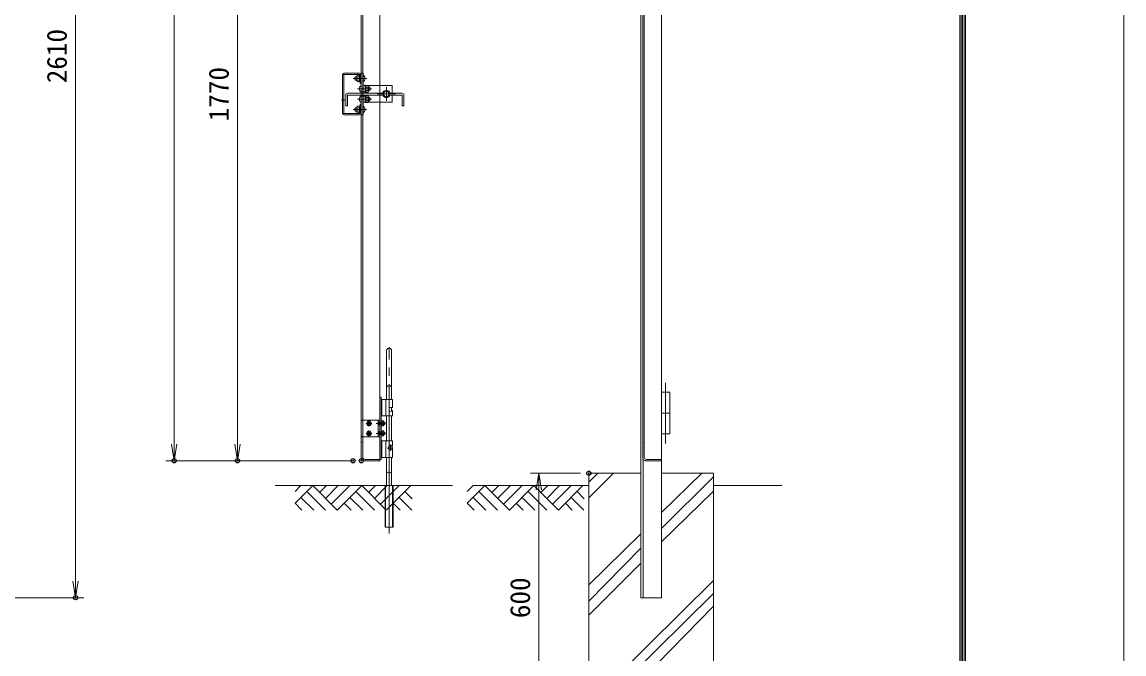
# Model space of a CAD drawing. Units: millimetres, scale not verified. Extents: x -5936 to 5936, y -4198 to 4198.
# Drawn here: x 3281 to 5936, y -1321 to 202 of the extents above; entities that cross this region are included whole.
import ezdxf
from ezdxf.enums import TextEntityAlignment as Align

# ---------------------------------------------------------------- set-up
doc = ezdxf.new("R2010")
doc.units = ezdxf.units.MM
doc.header["$LTSCALE"] = 20
doc.header["$PDMODE"] = 32
doc.header["$PDSIZE"] = 10
doc.linetypes.add('LONG_CHAIN', pattern=[21, 18, -1, 1, -1])
for name, color, linetype, lineweight in [('0-0_D-STR3', 3, 'Continuous', 9), ('0-1_22', 7, 'Continuous', 9), ('0-2_D-STR1', 1, 'Continuous', 9), ('0-3_D-BGD', 7, 'Continuous', 9), ('0-4_D-BMK', 2, 'LONG_CHAIN', 9), ('0-6_D-STR4', 7, 'Continuous', 9), ('0-8_D-DCR-HCH', 7, 'Continuous', 9), ('0-A_D-TTL', 2, 'Continuous', 9), ('0-B_0', 7, 'Continuous', 9)]:
    doc.layers.add(name, color=color, linetype=linetype, lineweight=lineweight)
doc.layers.add('0-C_Defpoints', color=7, linetype='Continuous')
doc.styles.add('ＭＳ ゴシック', font='')
doc.styles.get('ＭＳ ゴシック').set_extended_font_data('MS Gothic')

# ---------------------------------------------------------------- blocks, each defined once
blk = doc.blocks.new('G17')
at = {"layer": '0-1_22'}
for p, q in [((203139.6, 64747), (203422.5, 65029.8)), ((203139.6, 64181.3), (203988.1, 65029.8)), ((203988.1, 65029.8), (205169.8, 63848.2)), ((204654.3, 65029.8), (204321.2, 64696.7)), ((205220, 65029.9), (204604.1, 64413.9)), ((205785.7, 65029.8), (204886.9, 64131.1)), ((206351.4, 65029.8), (205169.8, 63848.2)), ((206351.4, 65029.8), (207533, 63848.2)), ((207017.5, 65029.8), (206684.5, 64696.8)), ((207583.2, 65029.8), (206967.3, 64413.9)), ((208148.9, 65029.9), (207250.1, 64131.1)), ((208714.6, 65029.9), (207533, 63848.2)), ((203422.5, 64464.2), (204038.4, 63848.2)), ((203705.3, 64747), (204604.1, 63848.2)), ((205785.7, 64464.2), (206401.6, 63848.2)), ((206068.5, 64747), (206967.3, 63848.2)), ((208764.8, 63848.2), (208148.9, 64464.2)), ((208781.2, 64397.6), (208431.7, 64747)), ((203139.6, 64181.3), (203472.7, 63848.2)), ((205502.8, 64181.3), (205835.9, 63848.2)), ((208199.1, 63848.2), (207866.1, 64181.3))]:
    blk.add_line(p, q, dxfattribs=at)
blk = doc.blocks.new('G18')
at = {"layer": '0-1_22'}
for p, q in [((194843.8, 64747), (195126.7, 65029.8)), ((194843.8, 64181.3), (195692.3, 65029.8)), ((195692.3, 65029.8), (196874, 63848.2)), ((196358.5, 65029.8), (196025.4, 64696.7)), ((196924.2, 65029.9), (196308.3, 64413.9)), ((197489.9, 65029.8), (196591.1, 64131.1)), ((198055.6, 65029.8), (196874, 63848.2)), ((198055.6, 65029.8), (199237.2, 63848.2)), ((198721.7, 65029.8), (198388.7, 64696.8)), ((199287.4, 65029.8), (198671.5, 64413.9)), ((199853.1, 65029.9), (198954.3, 64131.1)), ((200418.8, 65029.9), (199237.2, 63848.2)), ((195126.7, 64464.2), (195742.6, 63848.2)), ((195409.5, 64747), (196308.3, 63848.2)), ((197489.9, 64464.2), (198105.8, 63848.2)), ((197772.7, 64747), (198671.5, 63848.2)), ((200469, 63848.2), (199853.1, 64464.2)), ((200485.4, 64397.6), (200135.9, 64747)), ((194843.8, 64181.3), (195176.9, 63848.2)), ((197207.1, 64181.3), (197540.1, 63848.2)), ((199903.3, 63848.2), (199570.3, 64181.3))]:
    blk.add_line(p, q, dxfattribs=at)
blk = doc.blocks.new('_OPEN')
at = {"layer": '0-B_0'}
blk.add_line((-20, 3.333), (0, 0), dxfattribs=at)
blk.add_lwpolyline([(-20, -3.333), (0, 0), (-20, 0)], dxfattribs=at)

msp = doc.modelspace()

# ---------------------------------------------------------------- linework, layer by layer
at = {"layer": '0-0_D-STR3'}
for p, q in [((4053.72, -17.16), (4053.72, 74.84)), ((4056.72, -17.16), (4056.72, 74.84)), ((4094.72, 78.84), (4057.72, 78.84)), ((4094.72, 75.84), (4057.72, 75.84)), ((4111.8, 66.34), (4079.03, 66.34)), ((4084.02, 62.34), (4084.02, 70.34)), ((4087.72, 70.34), (4084.02, 70.34)), ((4087.72, 62.34), (4084.02, 62.34)), ((4088.85, 70.34), (4094.12, 70.34)), ((4088.85, 62.34), (4094.12, 62.34)), ((4094.12, 74.74), (4095.72, 74.74)), ((4094.12, 57.94), (4094.12, 74.74)), ((4094.12, 57.94), (4095.72, 57.94)), ((4095.72, 74.84), (4095.72, 53.84)), ((4095.72, 57.94), (4095.72, 74.74)), ((4095.72, 53.84), (4098.72, 53.84)), ((4098.72, 78.84), (4103.22, 78.84)), ((4098.72, 74.84), (4098.72, 53.84)), ((4066.22, 30.49), (4152.52, 30.49)), ((4123.37, 41.34), (4089.58, 41.34)), ((4098.72, 33.84), (4107.72, 33.84)), ((4107.72, 48.84), (4103.22, 48.84)), ((4107.72, 30.49), (4107.72, 48.84)), ((4109.32, 32.94), (4107.72, 32.94)), ((4109.32, 49.74), (4109.32, 32.94)), ((4114.59, 49.18), (4109.32, 49.18)), ((4114.59, 45.34), (4109.32, 45.34)), ((4114.59, 37.34), (4109.32, 37.34)), ((4114.59, 33.5), (4109.32, 33.5)), ((4115.72, 47.22), (4114.59, 49.18)), ((4115.72, 35.46), (4114.59, 33.5)), ((4173.22, 48.84), (4114.79, 48.84)), ((4115.72, 47.22), (4115.72, 35.46)), ((4115.72, 45.34), (4119.42, 45.34)), ((4115.72, 37.34), (4119.42, 37.34)), ((4119.42, 45.34), (4119.42, 37.34)), ((4152.52, 30.49), (4152.52, 25.99)), ((4165.52, 30.49), (4165.52, 25.99)), ((4196.52, 30.49), (4165.52, 30.49)), ((4173.22, 48.84), (4173.22, 30.49)), ((4051.28, 13.84), (4059.17, 13.84)), ((4061.22, 0.49), (4061.22, 25.49)), ((4066.22, 25.99), (4152.52, 25.99)), ((4123.37, 16.34), (4089.58, 16.34)), ((4095.72, 3.84), (4098.72, 3.84)), ((4095.72, 3.84), (4098.72, 3.84)), ((4095.72, -17.16), (4095.72, 3.84)), ((4095.72, -17.16), (4095.72, 3.84)), ((4098.72, 23.84), (4107.72, 23.84)), ((4098.72, -17.16), (4098.72, 3.84)), ((4098.72, -17.16), (4098.72, 3.84)), ((4107.72, 8.84), (4103.22, 8.84)), ((4107.72, 8.84), (4107.72, 25.99)), ((4107.72, 7.94), (4107.72, 24.74)), ((4109.32, 7.94), (4107.72, 7.94)), ((4114.59, 20.34), (4109.32, 20.34)), ((4114.59, 12.34), (4109.32, 12.34)), ((4173.22, 8.84), (4114.79, 8.84)), ((4115.72, 20.34), (4119.42, 20.34)), ((4115.72, 12.34), (4119.42, 12.34)), ((4119.42, 12.34), (4119.42, 20.34)), ((4196.52, 25.99), (4165.52, 25.99)), ((4173.22, 25.99), (4173.22, 8.84)), ((4201.52, 0.49), (4201.52, 25.49)), ((4094.72, -18.16), (4057.72, -18.16)), ((4094.72, -21.16), (4057.72, -21.16)), ((4111.8, -8.66), (4079.03, -8.66)), ((4084.02, -4.66), (4084.02, -12.66)), ((4087.72, -4.66), (4084.02, -4.66)), ((4087.72, -12.66), (4084.02, -12.66)), ((4087.72, -2.78), (4088.85, -0.82)), ((4087.72, -2.78), (4087.72, -14.54)), ((4087.72, -14.54), (4088.85, -16.5)), ((4088.85, -0.82), (4094.12, -0.82)), ((4088.85, -4.66), (4094.12, -4.66)), ((4088.85, -12.66), (4094.12, -12.66)), ((4088.85, -16.5), (4094.12, -16.5)), ((4094.12, -0.26), (4095.72, -0.26)), ((4094.12, -0.26), (4094.12, -17.06)), ((4094.12, -17.06), (4095.72, -17.06)), ((4095.72, -0.26), (4095.72, -17.06)), ((4098.72, -21.16), (4103.22, -21.16)), ((4159.62, -679.02), (4159.62, -589.02)), ((4167.12, -584.52), (4164.12, -584.52)), ((4171.62, -679.02), (4171.62, -589.02)), ((4159.62, -707.16), (4159.62, -679.02)), ((4167.12, -674.52), (4164.12, -674.52)), ((4171.62, -707.16), (4171.62, -679.02)), ((4841.83, -690.16), (4821.83, -690.16)), ((4821.83, -690.16), (4821.83, -790.16)), ((4841.83, -690.16), (4841.83, -790.16)), ((4146.72, -702.16), (4143.72, -702.16)), ((4146.72, -852.16), (4146.72, -702.16)), ((4146.72, -747.16), (4146.72, -707.16)), ((4146.72, -707.16), (4173.72, -707.16)), ((4148.32, -707.16), (4148.32, -747.16)), ((4157.52, -707.16), (4157.52, -747.16)), ((4165.62, -703.95), (4165.62, -751.05)), ((4173.72, -727.16), (4173.72, -707.16)), ((4171.62, -734.83), (4171.62, -727.16)), ((4171.7, -734.16), (4173.72, -734.16)), ((4173.72, -734.16), (4173.72, -747.16)), ((4841.83, -740.16), (4821.83, -740.16)), ((4098.72, -795.16), (4098.72, -759.16)), ((4100.72, -757.16), (4137.22, -757.16)), ((4124.36, -765.16), (4110.08, -765.16)), ((4117.22, -758.02), (4117.22, -772.3)), ((4156.23, -765.16), (4134.37, -765.16)), ((4137.22, -757.16), (4143.72, -757.16)), ((4139.72, -757.16), (4139.72, -797.16)), ((4141.72, -762.16), (4139.72, -760.16)), ((4141.72, -768.16), (4139.72, -770.16)), ((4141.72, -768.16), (4141.72, -762.16)), ((4146.72, -762.16), (4141.72, -762.16)), ((4146.72, -768.16), (4141.72, -768.16)), ((4143.72, -797.16), (4143.72, -757.16)), ((4146.72, -747.16), (4173.72, -747.16)), ((4147.92, -758.86), (4147.92, -771.46)), ((4151.87, -762.16), (4147.92, -762.16)), ((4151.87, -768.16), (4147.92, -768.16)), ((4152.72, -762.16), (4155.5, -762.16)), ((4152.72, -768.16), (4155.5, -768.16)), ((4155.5, -762.16), (4155.5, -768.16)), ((4159.62, -807.16), (4159.62, -747.16)), ((4171.62, -807.16), (4171.62, -747.16)), ((4124.36, -789.16), (4110.08, -789.16)), ((4117.22, -796.3), (4117.22, -782.02)), ((4156.23, -789.16), (4134.37, -789.16)), ((4141.72, -786.16), (4139.72, -784.16)), ((4147.92, -771.46), (4146.72, -771.46)), ((4146.72, -782.86), (4146.72, -795.46)), ((4147.92, -782.86), (4146.72, -782.86)), ((4147.92, -795.46), (4146.72, -795.46)), ((4147.92, -782.86), (4147.92, -795.46)), ((4151.87, -783.28), (4147.92, -783.28)), ((4151.87, -786.16), (4147.92, -786.16)), ((4151.87, -792.16), (4147.92, -792.16)), ((4151.87, -795.04), (4147.92, -795.04)), ((4152.72, -784.75), (4151.87, -783.28)), ((4152.72, -793.57), (4151.87, -795.04)), ((4152.72, -784.75), (4152.72, -793.57)), ((4152.72, -786.16), (4155.5, -786.16)), ((4152.72, -792.16), (4155.5, -792.16)), ((4155.5, -786.16), (4155.5, -792.16)), ((4841.83, -790.16), (4821.83, -790.16)), ((4100.72, -797.16), (4137.22, -797.16)), ((4137.22, -797.16), (4143.72, -797.16)), ((4146.72, -807.16), (4173.72, -807.16)), ((4146.72, -807.16), (4146.72, -847.16)), ((4148.32, -847.16), (4148.32, -807.16)), ((4157.52, -847.16), (4157.52, -807.16)), ((4165.72, -820.16), (4165.72, -827.16)), ((4168.76, -831.28), (4168.76, -818.15)), ((4171.62, -819.48), (4171.62, -820.42)), ((4171.7, -820.16), (4173.57, -820.16)), ((4173.57, -820.16), (4173.72, -820.16)), ((4173.72, -820.16), (4173.72, -807.16)), ((4146.72, -847.16), (4173.72, -847.16)), ((4159.62, -915.16), (4159.62, -847.16)), ((4162.06, -824.52), (4175.28, -824.52)), ((4171.62, -915.16), (4171.62, -847.16)), ((4173.01, -827.16), (4173.72, -827.16)), ((4173.72, -827.16), (4173.72, -847.16)), ((4146.72, -852.16), (4143.72, -852.16)), ((4167.12, -884.16), (4164.12, -884.16)), ((4156.07, -1015.16), (4156.07, -915.16)), ((4157.27, -1015.16), (4157.27, -915.16)), ((4173.97, -1015.16), (4173.97, -915.16)), ((4175.17, -1015.16), (4175.17, -915.16)), ((4156.07, -1015.16), (4175.17, -1015.16))]:
    msp.add_line(p, q, dxfattribs=at)
for points in [[(4087.72, 60.46), (4087.72, 72.22), (4088.85, 74.18), (4094.12, 74.18)], [(4087.72, 60.46), (4088.85, 58.5), (4094.12, 58.5)], [(4109.32, 49.74), (4107.72, 49.74), (4107.72, 32.94)], [(4065.72, 25.49), (4065.72, 0.49), (4061.22, 0.49)], [(4109.32, 7.94), (4109.32, 24.74), (4107.72, 24.74)], [(4115.72, 10.46), (4115.72, 22.22), (4114.59, 24.18), (4109.32, 24.18)], [(4115.72, 10.46), (4114.59, 8.5), (4109.32, 8.5)], [(4197.02, 25.49), (4197.02, 0.49), (4201.52, 0.49)], [(4165.72, -734.16), (4165.72, -727.16), (4173.72, -727.16)], [(4147.92, -758.86), (4146.72, -758.86), (4146.72, -771.46)], [(4152.72, -760.75), (4151.87, -759.28), (4147.92, -759.28)], [(4152.72, -760.75), (4152.72, -769.57), (4151.87, -771.04), (4147.92, -771.04)], [(4146.72, -792.16), (4141.72, -792.16), (4139.72, -794.16)], [(4146.72, -786.16), (4141.72, -786.16), (4141.72, -792.16)]]:
    msp.add_lwpolyline(points, dxfattribs=at)
for points in [[(4111.34, -765.16), (4114.28, -760.07), (4120.16, -760.07), (4123.1, -765.16), (4120.16, -770.25), (4114.28, -770.25)], [(4111.34, -789.16), (4114.28, -794.25), (4120.16, -794.25), (4123.1, -789.16), (4120.16, -784.07), (4114.28, -784.07)]]:
    msp.add_lwpolyline(points, close=True, dxfattribs=at)
for centre, radius in [((4159.02, 28.84), 6.5), ((4117.22, -765.16), 5.1), ((4117.22, -765.16), 3), ((4117.22, -789.16), 5.1), ((4117.22, -789.16), 3), ((4168.76, -824.52), 5)]:
    msp.add_circle(centre, radius, dxfattribs=at)
for centre, radius, start, end in [((4057.72, 74.84), 4, 90, 180), ((4057.72, 74.84), 1, 90, 180), ((4090.95, 66.34), 8, 150, 210), ((4089.68, 72.12), 1.96, 177.032, 245.05701), ((4095.36, 66.34), 7.63, 148.40741, 211.59259), ((4089.68, 60.56), 1.96, 114.94299, 182.968), ((4094.72, 74.84), 4, 0.00001, 89.99999), ((4094.72, 74.84), 1, 0.00001, 89.99999), ((4098.48, 66.34), 9.41, 300.21596, 59.78404), ((4066.22, 25.49), 5, 90, 180.00001), ((4103.46, 41.34), 9.41, 120.21596, 239.78404), ((4113.76, 47.12), 1.96, 294.94299, 2.968), ((4108.09, 41.34), 7.63, 328.40741, 31.59259), ((4113.76, 35.56), 1.96, 357.032, 65.05701), ((4112.49, 41.34), 8, 330, 30), ((4159.02, 28.84), 9, 10.54217, 169.45783), ((4196.52, 25.49), 5, 359.99999, 90), ((4066.22, 25.49), 0.5, 90, 180.00001), ((4103.46, 16.34), 9.41, 120.21596, 239.78404), ((4113.76, 22.12), 1.96, 294.94299, 2.968), ((4108.09, 16.34), 7.63, 328.40741, 31.59259), ((4113.76, 10.56), 1.96, 357.032, 65.05701), ((4112.49, 16.34), 8, 330, 30), ((4159.02, 28.84), 9, 198.48396, 341.51602), ((4196.52, 25.49), 0.5, 359.99999, 90), ((4057.72, -17.16), 4, 179.99999, 270), ((4057.72, -17.16), 1, 179.99999, 270), ((4090.95, -8.66), 8, 150, 210), ((4089.68, -2.88), 1.96, 177.032, 245.05701), ((4095.36, -8.66), 7.63, 148.40741, 211.59259), ((4089.68, -14.44), 1.96, 114.94299, 182.968), ((4094.72, -17.16), 1, 270, 359.99998), ((4094.72, -17.16), 4, 270, 359.99998), ((4098.48, -8.66), 9.41, 300.21596, 59.78404), ((4164.12, -589.02), 4.5, 89.9995, 179.99999), ((4167.12, -589.02), 4.5, 359.99999, 89.99956), ((4164.12, -679.02), 4.5, 89.9995, 179.99999), ((4167.12, -679.02), 4.5, 359.99999, 89.99956), ((4168.71, -734.16), 2.99, 179.99999, 359.99999), ((4100.72, -759.16), 2, 89.99998, 179.99998), ((4151.25, -760.82), 1.47, 294.94299, 2.968), ((4151.25, -769.49), 1.47, 357.032, 65.05701), ((4147, -765.16), 5.73, 328.40741, 31.59259), ((4150.3, -765.16), 6, 330, 30), ((4100.72, -795.16), 2, 179.99999, 270), ((4151.25, -784.82), 1.47, 294.94299, 2.968), ((4151.25, -793.49), 1.47, 357.032, 65.05701), ((4147, -789.16), 5.73, 328.40741, 31.59259), ((4150.3, -789.16), 6, 330, 30), ((4168.71, -820.16), 2.99, 0.00001, 180.00001), ((4164.12, -879.66), 4.5, 179.99999, 270.00049), ((4167.12, -879.66), 4.5, 269.99951, 0.00001)]:
    msp.add_arc(centre, radius, start, end, dxfattribs=at)
at = {"layer": '0-2_D-STR1'}
for p, q in [((4098.72, -849.53), (4098.72, 1424.84)), ((4143.72, 1424.84), (4143.72, -855.16)), ((4771.83, 1424.84), (4771.83, -1185.16)), ((4776.83, -849.53), (4776.83, 1424.84)), ((4821.83, 1424.84), (4821.83, -1185.16)), ((4102.1, -812.41), (4102.1, 905.84)), ((4780.2, -812.41), (4780.2, 905.84)), ((4098.72, 78.84), (4098.72, 30.49)), ((4103.22, 78.84), (4103.22, 30.49)), ((4098.72, 25.99), (4098.72, -21.16)), ((4103.22, 25.99), (4103.22, -21.16)), ((4098.72, -810.16), (4099.85, -810.16)), ((4098.72, -810.16), (4099.85, -810.16)), ((4098.72, -810.16), (4098.72, -849.53)), ((4098.72, -810.16), (4098.72, -849.53)), ((4102.1, -812.41), (4102.1, -846.16)), ((4102.1, -812.41), (4102.1, -846.16)), ((4776.83, -810.16), (4777.95, -810.16)), ((4776.83, -810.16), (4777.95, -810.16)), ((4776.83, -810.16), (4776.83, -849.53)), ((4776.83, -810.16), (4776.83, -849.53)), ((4780.2, -812.41), (4780.2, -846.16)), ((4780.2, -812.41), (4780.2, -846.16)), ((4098.72, -835.16), (4098.72, -850.16)), ((4776.83, -835.16), (4776.83, -850.16)), ((4104.35, -855.16), (4143.72, -855.16)), ((4104.35, -855.16), (4143.72, -855.16)), ((4107.16, -855.16), (4135.29, -855.16)), ((4107.72, -851.78), (4141.47, -851.78)), ((4107.72, -851.78), (4141.47, -851.78)), ((4143.72, -855.16), (4143.72, -854.03)), ((4143.72, -855.16), (4143.72, -854.03)), ((4777.83, -852.73), (4777.83, -1185.16)), ((4782.45, -855.16), (4821.83, -855.16)), ((4782.45, -855.16), (4821.83, -855.16)), ((4785.26, -855.16), (4813.39, -855.16)), ((4785.83, -851.78), (4819.58, -851.78)), ((4785.83, -851.78), (4819.58, -851.78)), ((4821.83, -855.16), (4821.83, -854.03)), ((4821.83, -855.16), (4821.83, -854.03)), ((4771.83, -1185.16), (4821.83, -1185.16))]:
    msp.add_line(p, q, dxfattribs=at)
for centre, radius, start, end in [((4099.85, -812.41), 2.25, 0, 90), ((4099.85, -812.41), 2.25, 0, 90), ((4777.95, -812.41), 2.25, 0, 90), ((4777.95, -812.41), 2.25, 0, 90), ((4107.72, -846.16), 5.62, 180, 270), ((4107.72, -846.16), 5.62, 180, 270), ((4785.83, -846.16), 5.62, 180, 270), ((4785.83, -846.16), 5.62, 180, 270), ((4104.35, -849.53), 5.62, 180, 270), ((4104.35, -849.53), 5.62, 180, 270), ((4141.47, -854.03), 2.25, 0, 90), ((4141.47, -854.03), 2.25, 0, 90), ((4782.45, -849.53), 5.62, 180, 270), ((4782.45, -849.53), 5.62, 180, 270), ((4819.58, -854.03), 2.25, 0, 90), ((4819.58, -854.03), 2.25, 0, 90)]:
    msp.add_arc(centre, radius, start, end, dxfattribs=at)
at = {"layer": '0-3_D-BGD'}
for p, q in [((3891.5, -915.16), (4318.09, -915.16)), ((4368.41, -915.16), (4646.83, -915.16)), ((4946.83, -915.16), (5112.6, -915.16))]:
    msp.add_line(p, q, dxfattribs=at)
at = {"layer": '0-4_D-BMK'}
for p, q in [((4180.81, 28.84), (4137, 28.84)), ((4159.02, 12.35), (4159.02, 45.34)), ((4165.62, -1030.79), (4165.62, -581.61)), ((4831.83, -667.33), (4831.83, -813.77))]:
    msp.add_line(p, q, dxfattribs=at)
at = {"layer": '0-6_D-STR4'}
for p, q in [((4646.83, -885.16), (4771.83, -885.16)), ((4646.83, -885.16), (4646.83, -1485.16)), ((4771.83, -885.16), (4646.83, -885.16)), ((4821.83, -885.16), (4946.83, -885.16)), ((4946.83, -885.16), (4821.83, -885.16)), ((4946.83, -885.16), (4946.83, -1485.16)), ((4946.83, -885.16), (4946.83, -1485.16))]:
    msp.add_line(p, q, dxfattribs=at)
msp.add_lwpolyline([(4646.83, -885.16), (4646.83, -1485.16), (4946.83, -1485.16)], dxfattribs=at)
at = {"layer": '0-8_D-DCR-HCH'}
for p, q in [((4705.99, -885.16), (4646.83, -944.55)), ((4668.56, -885.16), (4646.83, -907.11)), ((4918.95, -885.16), (4821.83, -979.99)), ((4946.83, -893.8), (4821.83, -1018.58)), ((4946.83, -928.74), (4821.83, -1050.69)), ((4771.83, -1031.06), (4646.83, -1154.18)), ((4771.83, -1066), (4646.83, -1193.27)), ((4771.83, -1101.77), (4646.83, -1227.38)), ((4946.83, -1143.57), (4646.83, -1440.55)), ((4946.83, -1174.77), (4646.83, -1471.74)), ((4946.83, -1205.96), (4673.97, -1485.16))]:
    msp.add_line(p, q, dxfattribs=at)
at = {"layer": '0-A_D-TTL'}
for points in [[(-5936, 4197.63), (5936, 4197.63), (5936, -4197.57), (-5936, -4197.57)], [(-5554.4, 3886.69), (5554.4, 3886.69), (5554.4, -3886.64), (-5554.4, -3886.64)], [(-5550.87, 3883.16), (5550.86, 3883.16), (5550.86, -3883.11), (-5550.87, -3883.11)], [(-5547.34, 3879.63), (5547.33, 3879.63), (5547.33, -3879.57), (-5547.34, -3879.57)], [(-5543.8, 3876.09), (5543.8, 3876.09), (5543.8, -3876.04), (-5543.8, -3876.04)], [(-5540.27, 3872.56), (5540.26, 3872.56), (5540.26, -3872.51), (-5540.27, -3872.51)]]:
    msp.add_lwpolyline(points, close=True, dxfattribs=at)
at = {"layer": '0-B_0'}
for p, q in [((3410.34, 1384.84), (3410.34, -1145.16)), ((3647.84, 1384.84), (3647.84, -815.16)), ((3800.51, 874.84), (3800.51, -815.16)), ((4078.72, -855.16), (3627.84, -855.16)), ((4058.72, -855.16), (3780.51, -855.16)), ((4626.83, -885.16), (4506.39, -885.16)), ((4526.39, -925.16), (4526.39, -1445.16)), ((2454.28, -1185.16), (3430.34, -1185.16))]:
    msp.add_line(p, q, dxfattribs=at)
at = {"layer": '0-C_Defpoints'}
for p in [(3647.84, -855.16), (3800.51, -855.16), (4078.72, -855.16), (4098.72, -855.16), (4646.83, -885.16), (3410.34, -1185.16)]:
    msp.add_point(p, dxfattribs=at)

# ---------------------------------------------------------------- block references
at = {"layer": '0-0_D-STR3', "xscale": 0.05, "yscale": 0.05}
for name in ['G18', 'G17']:
    msp.add_blockref(name, (-5803.07, -4166.65), dxfattribs=at)
at = {"layer": '0-B_0', "xscale": 2, "yscale": 2}
for p, rotation in [((3647.84, -855.16), 270), ((3800.51, -855.16), 270), ((4526.39, -885.16), 90), ((3410.34, -1185.16), 270)]:
    msp.add_blockref('_OPEN', p, dxfattribs=dict(at, rotation=rotation))

# ---------------------------------------------------------------- texts
at = {"layer": '0-B_0', "style": 'ＭＳ ゴシック'}
for s, p in [('2610', (3403.59, 54.59)), ('1770', (3793.76, -37.06)), ('600', (4519.65, -1234.41))]:
    msp.add_text(s, height=48.09, rotation=90, dxfattribs=at).set_placement(p, align=Align.BOTTOM_LEFT)

doc.saveas('drawing.dxf')
